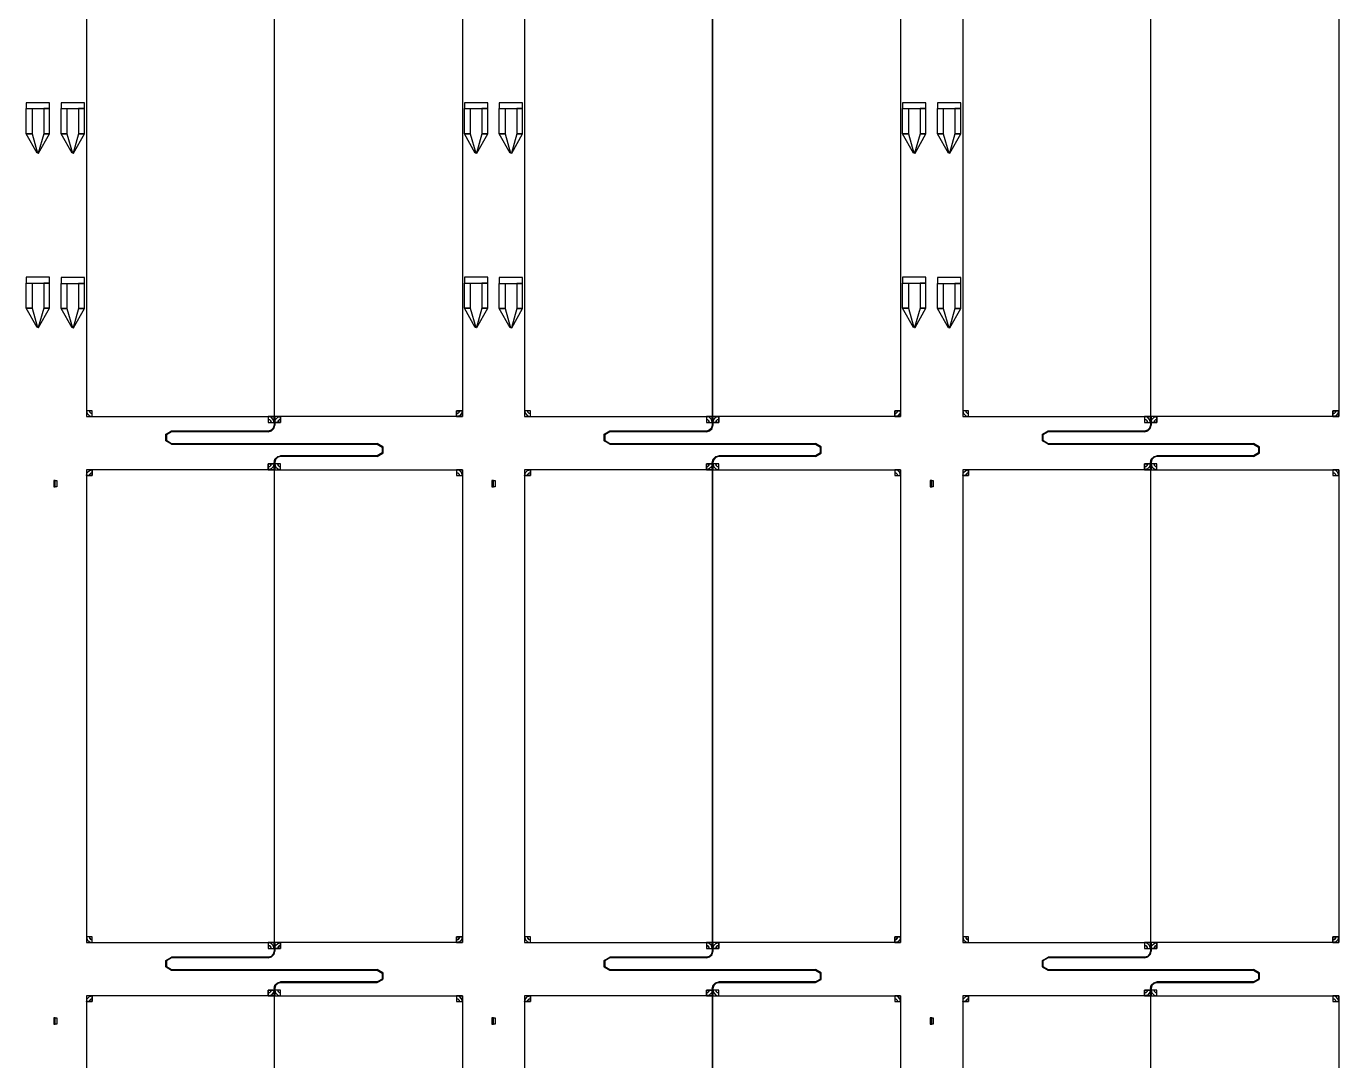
# Model space of a CAD drawing. Extents: x -50899 to 50899, y -48295 to 50898.
# Drawn here: x -25800 to -8876, y -10906 to 2437 of the extents above; entities that cross this region are included whole.
import ezdxf

# ---------------------------------------------------------------- set-up
doc = ezdxf.new("R2010")
doc.units = 0

# ---------------------------------------------------------------- blocks, each defined once
blk = doc.blocks.new('C1B')
for points in [[(5175, 25600), (5175, 25525), (5475, 25525), (5475, 25600), (5175, 25600)], [(5175, 25600), (5175, 25525), (5475, 25525), (5475, 25600), (5175, 25600)], [(5250, 25525), (5250, 25200), (5175, 25200), (5175, 25525), (5250, 25525)], [(5250, 25525), (5250, 25200), (5175, 25200), (5175, 25525), (5250, 25525)], [(5400, 25525), (5400, 25200), (5475, 25200), (5475, 25525), (5400, 25525)], [(5400, 25525), (5400, 25200), (5475, 25200), (5475, 25525), (5400, 25525)], [(5250, 25200), (5320, 24950), (5315, 24950), (5175, 25200), (5250, 25200)], [(5250, 25200), (5320, 24950), (5315, 24950), (5175, 25200), (5250, 25200)], [(5400, 25200), (5330, 24950), (5335, 24950), (5475, 25200), (5400, 25200)], [(5400, 25200), (5330, 24950), (5335, 24950), (5475, 25200), (5400, 25200)], [(5175, 23350), (5175, 23275), (5475, 23275), (5475, 23350), (5175, 23350)], [(5175, 23350), (5175, 23275), (5475, 23275), (5475, 23350), (5175, 23350)], [(5250, 23275), (5250, 22950), (5175, 22950), (5175, 23275), (5250, 23275)], [(5250, 23275), (5250, 22950), (5175, 22950), (5175, 23275), (5250, 23275)], [(5400, 23275), (5400, 22950), (5475, 22950), (5475, 23275), (5400, 23275)], [(5400, 23275), (5400, 22950), (5475, 22950), (5475, 23275), (5400, 23275)], [(5250, 22950), (5320, 22700), (5315, 22700), (5175, 22950), (5250, 22950)], [(5250, 22950), (5320, 22700), (5315, 22700), (5175, 22950), (5250, 22950)], [(5400, 22950), (5330, 22700), (5335, 22700), (5475, 22950), (5400, 22950)], [(5400, 22950), (5330, 22700), (5335, 22700), (5475, 22950), (5400, 22950)], [(5550, 20646), (5550, 20726), (5530, 20726), (5530, 20646), (5550, 20646)], [(5550, 13717), (5550, 13797), (5530, 13797), (5530, 13717), (5550, 13717)]]:
    blk.add_lwpolyline(points)
blk = doc.blocks.new('C1C')
for points in [[(2724, 21553), (2724, 27653), (301, 27653), (301, 21553), (2724, 21553)], [(2726, 21553), (2726, 27653), (5149, 27653), (5149, 21553), (2726, 21553)], [(-25, 25600), (-25, 25525), (275, 25525), (275, 25600), (-25, 25600)], [(-25, 25600), (-25, 25525), (275, 25525), (275, 25600), (-25, 25600)], [(5175, 25600), (5175, 25525), (5475, 25525), (5475, 25600), (5175, 25600)], [(5175, 25600), (5175, 25525), (5475, 25525), (5475, 25600), (5175, 25600)], [(50, 25525), (50, 25200), (-25, 25200), (-25, 25525), (50, 25525)], [(50, 25525), (50, 25200), (-25, 25200), (-25, 25525), (50, 25525)], [(200, 25525), (200, 25200), (275, 25200), (275, 25525), (200, 25525)], [(200, 25525), (200, 25200), (275, 25200), (275, 25525), (200, 25525)], [(5250, 25525), (5250, 25200), (5175, 25200), (5175, 25525), (5250, 25525)], [(5250, 25525), (5250, 25200), (5175, 25200), (5175, 25525), (5250, 25525)], [(5400, 25525), (5400, 25200), (5475, 25200), (5475, 25525), (5400, 25525)], [(5400, 25525), (5400, 25200), (5475, 25200), (5475, 25525), (5400, 25525)], [(50, 25200), (120, 24950), (115, 24950), (-25, 25200), (50, 25200)], [(50, 25200), (120, 24950), (115, 24950), (-25, 25200), (50, 25200)], [(200, 25200), (130, 24950), (135, 24950), (275, 25200), (200, 25200)], [(200, 25200), (130, 24950), (135, 24950), (275, 25200), (200, 25200)], [(5250, 25200), (5320, 24950), (5315, 24950), (5175, 25200), (5250, 25200)], [(5250, 25200), (5320, 24950), (5315, 24950), (5175, 25200), (5250, 25200)], [(5400, 25200), (5330, 24950), (5335, 24950), (5475, 25200), (5400, 25200)], [(5400, 25200), (5330, 24950), (5335, 24950), (5475, 25200), (5400, 25200)], [(-25, 23345), (-25, 23270), (275, 23270), (275, 23345), (-25, 23345)], [(-25, 23345), (-25, 23270), (275, 23270), (275, 23345), (-25, 23345)], [(50, 23270), (50, 22945), (-25, 22945), (-25, 23270), (50, 23270)], [(50, 23270), (50, 22945), (-25, 22945), (-25, 23270), (50, 23270)], [(200, 23270), (200, 22945), (275, 22945), (275, 23270), (200, 23270)], [(200, 23270), (200, 22945), (275, 22945), (275, 23270), (200, 23270)], [(5175, 23350), (5175, 23275), (5475, 23275), (5475, 23350), (5175, 23350)], [(5175, 23350), (5175, 23275), (5475, 23275), (5475, 23350), (5175, 23350)], [(5250, 23275), (5250, 22950), (5175, 22950), (5175, 23275), (5250, 23275)], [(5250, 23275), (5250, 22950), (5175, 22950), (5175, 23275), (5250, 23275)], [(5400, 23275), (5400, 22950), (5475, 22950), (5475, 23275), (5400, 23275)], [(5400, 23275), (5400, 22950), (5475, 22950), (5475, 23275), (5400, 23275)], [(50, 22945), (120, 22695), (115, 22695), (-25, 22945), (50, 22945)], [(50, 22945), (120, 22695), (115, 22695), (-25, 22945), (50, 22945)], [(200, 22945), (130, 22695), (135, 22695), (275, 22945), (200, 22945)], [(200, 22945), (130, 22695), (135, 22695), (275, 22945), (200, 22945)], [(5250, 22950), (5320, 22700), (5315, 22700), (5175, 22950), (5250, 22950)], [(5250, 22950), (5320, 22700), (5315, 22700), (5175, 22950), (5250, 22950)], [(5400, 22950), (5330, 22700), (5335, 22700), (5475, 22950), (5400, 22950)], [(5400, 22950), (5330, 22700), (5335, 22700), (5475, 22950), (5400, 22950)], [(376, 21553), (376, 21628), (301, 21628), (301, 21553), (376, 21553)], [(301, 21628), (311, 21590), (339, 21563), (376, 21553), (376, 21590), (357, 21595), (344, 21609), (339, 21628), (301, 21628)], [(339, 21628), (344, 21609), (357, 21595), (376, 21590), (376, 21628), (376, 21628), (376, 21628), (376, 21628), (339, 21628)], [(2646, 21553), (2646, 21478), (2721, 21478), (2721, 21553), (2646, 21553)], [(2721, 21478), (2710, 21515), (2683, 21543), (2646, 21553), (2646, 21515), (2664, 21510), (2678, 21496), (2683, 21478), (2721, 21478)], [(2683, 21478), (2678, 21496), (2664, 21510), (2646, 21515), (2646, 21478), (2646, 21478), (2646, 21478), (2646, 21478), (2683, 21478)], [(2724, 21442), (2724, 21553), (2721, 21553), (2721, 21442), (2724, 21442)], [(2726, 21442), (2726, 21553), (2730, 21553), (2730, 21442), (2726, 21442)], [(2730, 21553), (2730, 21478), (2805, 21478), (2805, 21553), (2730, 21553)], [(2730, 21478), (2740, 21515), (2767, 21543), (2805, 21553), (2805, 21515), (2786, 21510), (2772, 21496), (2767, 21478), (2730, 21478)], [(2767, 21478), (2772, 21496), (2786, 21510), (2805, 21515), (2805, 21478), (2805, 21478), (2805, 21478), (2805, 21478), (2767, 21478)], [(5149, 21553), (5149, 21628), (5074, 21628), (5074, 21553), (5149, 21553)], [(5149, 21628), (5139, 21590), (5112, 21563), (5074, 21553), (5074, 21590), (5093, 21595), (5106, 21609), (5112, 21628), (5149, 21628)], [(5112, 21628), (5106, 21609), (5093, 21595), (5074, 21590), (5074, 21628), (5074, 21628), (5074, 21628), (5074, 21628), (5112, 21628)], [(1400, 21197), (1327, 21239), (1327, 21324), (1400, 21366), (1400, 21363), (1329, 21322), (1329, 21241), (1400, 21200), (1400, 21197)], [(1400, 21203), (1332, 21242), (1332, 21321), (1400, 21360), (1400, 21357), (1335, 21319), (1335, 21244), (1400, 21206), (1400, 21203)], [(1400, 21363), (2645, 21363), (2645, 21366), (1400, 21366), (1400, 21363)], [(1400, 21360), (2645, 21360), (2645, 21357), (1400, 21357), (1400, 21360)], [(2645, 21357), (2687, 21368), (2718, 21399), (2730, 21442), (2726, 21442), (2716, 21401), (2686, 21371), (2645, 21360), (2645, 21357)], [(2645, 21363), (2684, 21374), (2713, 21402), (2724, 21442), (2721, 21442), (2710, 21404), (2683, 21376), (2645, 21366), (2645, 21363)], [(4050, 21203), (1400, 21203), (1400, 21206), (4050, 21206), (4050, 21203)], [(4050, 21200), (1400, 21200), (1400, 21197), (4050, 21197), (4050, 21200)], [(4050, 21037), (4123, 21079), (4123, 21164), (4050, 21206), (4050, 21203), (4121, 21162), (4121, 21081), (4050, 21040), (4050, 21037)], [(4050, 21043), (4118, 21082), (4118, 21161), (4050, 21200), (4050, 21197), (4115, 21159), (4115, 21084), (4050, 21046), (4050, 21043)], [(2721, 20962), (2732, 21004), (2763, 21035), (2805, 21046), (2805, 21043), (2764, 21032), (2734, 21002), (2724, 20962), (2721, 20962)], [(2726, 20962), (2737, 21001), (2766, 21030), (2805, 21040), (2805, 21037), (2767, 21027), (2740, 20999), (2730, 20962), (2726, 20962)], [(2805, 21043), (4050, 21043), (4050, 21046), (2805, 21046), (2805, 21043)], [(2805, 21040), (4050, 21040), (4050, 21037), (2805, 21037), (2805, 21040)], [(2724, 14767), (2724, 20867), (301, 20867), (301, 14767), (2724, 14767)], [(301, 20867), (301, 20792), (376, 20792), (376, 20867), (301, 20867)], [(301, 20792), (311, 20829), (339, 20857), (376, 20867), (376, 20829), (357, 20824), (344, 20810), (339, 20792), (301, 20792)], [(339, 20792), (344, 20810), (357, 20824), (376, 20829), (376, 20792), (376, 20792), (376, 20792), (376, 20792), (339, 20792)], [(2721, 20867), (2721, 20942), (2646, 20942), (2646, 20867), (2721, 20867)], [(2721, 20942), (2710, 20904), (2683, 20877), (2646, 20867), (2646, 20904), (2664, 20909), (2678, 20923), (2683, 20942), (2721, 20942)], [(2683, 20942), (2678, 20923), (2664, 20909), (2646, 20904), (2646, 20942), (2646, 20942), (2646, 20942), (2646, 20942), (2683, 20942)], [(2724, 20867), (2724, 20962), (2721, 20962), (2721, 20867), (2724, 20867)], [(2726, 20867), (2726, 20962), (2730, 20962), (2730, 20867), (2726, 20867)], [(2726, 14767), (2726, 20867), (5149, 20867), (5149, 14767), (2726, 14767)], [(2805, 20867), (2805, 20942), (2730, 20942), (2730, 20867), (2805, 20867)], [(2730, 20942), (2740, 20904), (2767, 20877), (2805, 20867), (2805, 20904), (2786, 20909), (2772, 20923), (2767, 20942), (2730, 20942)], [(2767, 20942), (2772, 20923), (2786, 20909), (2805, 20904), (2805, 20942), (2805, 20942), (2805, 20942), (2805, 20942), (2767, 20942)], [(5074, 20867), (5074, 20792), (5149, 20792), (5149, 20867), (5074, 20867)], [(5149, 20792), (5139, 20829), (5112, 20857), (5074, 20867), (5074, 20829), (5093, 20824), (5106, 20810), (5112, 20792), (5149, 20792)], [(5112, 20792), (5106, 20810), (5093, 20824), (5074, 20829), (5074, 20792), (5074, 20792), (5074, 20792), (5074, 20792), (5112, 20792)], [(-100, 20646), (-100, 20726), (-80, 20726), (-80, 20646), (-100, 20646)], [(5550, 20646), (5550, 20726), (5530, 20726), (5530, 20646), (5550, 20646)], [(376, 14767), (376, 14842), (301, 14842), (301, 14767), (376, 14767)], [(301, 14842), (311, 14804), (339, 14777), (376, 14767), (376, 14804), (357, 14809), (344, 14823), (339, 14842), (301, 14842)], [(339, 14842), (344, 14823), (357, 14809), (376, 14804), (376, 14842), (376, 14842), (376, 14842), (376, 14842), (339, 14842)], [(2646, 14767), (2646, 14692), (2721, 14692), (2721, 14767), (2646, 14767)], [(2721, 14692), (2710, 14729), (2683, 14757), (2646, 14767), (2646, 14729), (2664, 14724), (2678, 14710), (2683, 14692), (2721, 14692)], [(2683, 14692), (2678, 14710), (2664, 14724), (2646, 14729), (2646, 14692), (2646, 14692), (2646, 14692), (2646, 14692), (2683, 14692)], [(2724, 14656), (2724, 14767), (2721, 14767), (2721, 14656), (2724, 14656)], [(2726, 14656), (2726, 14767), (2730, 14767), (2730, 14656), (2726, 14656)], [(2730, 14767), (2730, 14692), (2805, 14692), (2805, 14767), (2730, 14767)], [(2730, 14692), (2740, 14729), (2767, 14757), (2805, 14767), (2805, 14729), (2786, 14724), (2772, 14710), (2767, 14692), (2730, 14692)], [(2767, 14692), (2772, 14710), (2786, 14724), (2805, 14729), (2805, 14692), (2805, 14692), (2805, 14692), (2805, 14692), (2767, 14692)], [(5149, 14767), (5149, 14842), (5074, 14842), (5074, 14767), (5149, 14767)], [(5149, 14842), (5139, 14804), (5112, 14777), (5074, 14767), (5074, 14804), (5093, 14809), (5106, 14823), (5112, 14842), (5149, 14842)], [(5112, 14842), (5106, 14823), (5093, 14809), (5074, 14804), (5074, 14842), (5074, 14842), (5074, 14842), (5074, 14842), (5112, 14842)], [(1400, 14411), (1327, 14453), (1327, 14538), (1400, 14580), (1400, 14577), (1329, 14536), (1329, 14455), (1400, 14414), (1400, 14411)], [(1400, 14417), (1332, 14456), (1332, 14535), (1400, 14574), (1400, 14571), (1335, 14533), (1335, 14458), (1400, 14420), (1400, 14417)], [(1400, 14577), (2645, 14577), (2645, 14580), (1400, 14580), (1400, 14577)], [(1400, 14574), (2645, 14574), (2645, 14571), (1400, 14571), (1400, 14574)], [(2645, 14571), (2687, 14582), (2718, 14613), (2730, 14656), (2726, 14656), (2716, 14615), (2686, 14585), (2645, 14574), (2645, 14571)], [(2645, 14577), (2684, 14588), (2713, 14616), (2724, 14656), (2721, 14656), (2710, 14618), (2683, 14590), (2645, 14580), (2645, 14577)], [(4050, 14417), (1400, 14417), (1400, 14420), (4050, 14420), (4050, 14417)], [(4050, 14414), (1400, 14414), (1400, 14411), (4050, 14411), (4050, 14414)], [(4050, 14251), (4123, 14293), (4123, 14378), (4050, 14420), (4050, 14417), (4121, 14376), (4121, 14295), (4050, 14254), (4050, 14251)], [(4050, 14257), (4118, 14296), (4118, 14375), (4050, 14414), (4050, 14411), (4115, 14373), (4115, 14298), (4050, 14260), (4050, 14257)], [(2721, 14176), (2732, 14218), (2763, 14249), (2805, 14260), (2805, 14257), (2764, 14246), (2734, 14216), (2724, 14176), (2721, 14176)], [(2726, 14176), (2737, 14215), (2766, 14244), (2805, 14254), (2805, 14251), (2767, 14241), (2740, 14213), (2730, 14176), (2726, 14176)], [(2805, 14257), (4050, 14257), (4050, 14260), (2805, 14260), (2805, 14257)], [(2805, 14254), (4050, 14254), (4050, 14251), (2805, 14251), (2805, 14254)], [(2724, 7981), (2724, 14081), (301, 14081), (301, 7981), (2724, 7981)], [(301, 14081), (301, 14006), (376, 14006), (376, 14081), (301, 14081)], [(301, 14006), (311, 14043), (339, 14071), (376, 14081), (376, 14043), (357, 14038), (344, 14024), (339, 14006), (301, 14006)], [(2721, 14081), (2721, 14156), (2646, 14156), (2646, 14081), (2721, 14081)], [(2721, 14156), (2710, 14118), (2683, 14091), (2646, 14081), (2646, 14118), (2664, 14123), (2678, 14137), (2683, 14156), (2721, 14156)], [(2683, 14156), (2678, 14137), (2664, 14123), (2646, 14118), (2646, 14156), (2646, 14156), (2646, 14156), (2646, 14156), (2683, 14156)], [(2724, 14081), (2724, 14176), (2721, 14176), (2721, 14081), (2724, 14081)], [(2726, 7981), (2726, 14081), (5149, 14081), (5149, 7981), (2726, 7981)], [(2726, 14081), (2726, 14176), (2730, 14176), (2730, 14081), (2726, 14081)], [(2805, 14081), (2805, 14156), (2730, 14156), (2730, 14081), (2805, 14081)], [(2730, 14156), (2740, 14118), (2767, 14091), (2805, 14081), (2805, 14118), (2786, 14123), (2772, 14137), (2767, 14156), (2730, 14156)], [(2767, 14156), (2772, 14137), (2786, 14123), (2805, 14118), (2805, 14156), (2805, 14156), (2805, 14156), (2805, 14156), (2767, 14156)], [(5074, 14081), (5074, 14006), (5149, 14006), (5149, 14081), (5074, 14081)], [(5149, 14006), (5139, 14043), (5112, 14071), (5074, 14081), (5074, 14043), (5093, 14038), (5106, 14024), (5112, 14006), (5149, 14006)], [(339, 14006), (344, 14024), (357, 14038), (376, 14043), (376, 14006), (376, 14006), (376, 14006), (376, 14006), (339, 14006)], [(5112, 14006), (5106, 14024), (5093, 14038), (5074, 14043), (5074, 14006), (5074, 14006), (5074, 14006), (5074, 14006), (5112, 14006)], [(-100, 13717), (-100, 13797), (-80, 13797), (-80, 13717), (-100, 13717)], [(5550, 13717), (5550, 13797), (5530, 13797), (5530, 13717), (5550, 13717)]]:
    blk.add_lwpolyline(points)
blk = doc.blocks.new('C1D')
for points in [[(2724, 21553), (2724, 27653), (301, 27653), (301, 21553), (2724, 21553)], [(2726, 21553), (2726, 27653), (5149, 27653), (5149, 21553), (2726, 21553)], [(-25, 25600), (-25, 25525), (275, 25525), (275, 25600), (-25, 25600)], [(-25, 25600), (-25, 25525), (275, 25525), (275, 25600), (-25, 25600)], [(5175, 25600), (5175, 25525), (5475, 25525), (5475, 25600), (5175, 25600)], [(5175, 25600), (5175, 25525), (5475, 25525), (5475, 25600), (5175, 25600)], [(50, 25525), (50, 25200), (-25, 25200), (-25, 25525), (50, 25525)], [(50, 25525), (50, 25200), (-25, 25200), (-25, 25525), (50, 25525)], [(200, 25525), (200, 25200), (275, 25200), (275, 25525), (200, 25525)], [(200, 25525), (200, 25200), (275, 25200), (275, 25525), (200, 25525)], [(5250, 25525), (5250, 25200), (5175, 25200), (5175, 25525), (5250, 25525)], [(5250, 25525), (5250, 25200), (5175, 25200), (5175, 25525), (5250, 25525)], [(5400, 25525), (5400, 25200), (5475, 25200), (5475, 25525), (5400, 25525)], [(5400, 25525), (5400, 25200), (5475, 25200), (5475, 25525), (5400, 25525)], [(50, 25200), (120, 24950), (115, 24950), (-25, 25200), (50, 25200)], [(50, 25200), (120, 24950), (115, 24950), (-25, 25200), (50, 25200)], [(200, 25200), (130, 24950), (135, 24950), (275, 25200), (200, 25200)], [(200, 25200), (130, 24950), (135, 24950), (275, 25200), (200, 25200)], [(5250, 25200), (5320, 24950), (5315, 24950), (5175, 25200), (5250, 25200)], [(5250, 25200), (5320, 24950), (5315, 24950), (5175, 25200), (5250, 25200)], [(5400, 25200), (5330, 24950), (5335, 24950), (5475, 25200), (5400, 25200)], [(5400, 25200), (5330, 24950), (5335, 24950), (5475, 25200), (5400, 25200)], [(-25, 23345), (-25, 23270), (275, 23270), (275, 23345), (-25, 23345)], [(-25, 23345), (-25, 23270), (275, 23270), (275, 23345), (-25, 23345)], [(50, 23270), (50, 22945), (-25, 22945), (-25, 23270), (50, 23270)], [(50, 23270), (50, 22945), (-25, 22945), (-25, 23270), (50, 23270)], [(200, 23270), (200, 22945), (275, 22945), (275, 23270), (200, 23270)], [(200, 23270), (200, 22945), (275, 22945), (275, 23270), (200, 23270)], [(5175, 23350), (5175, 23275), (5475, 23275), (5475, 23350), (5175, 23350)], [(5175, 23350), (5175, 23275), (5475, 23275), (5475, 23350), (5175, 23350)], [(5250, 23275), (5250, 22950), (5175, 22950), (5175, 23275), (5250, 23275)], [(5250, 23275), (5250, 22950), (5175, 22950), (5175, 23275), (5250, 23275)], [(5400, 23275), (5400, 22950), (5475, 22950), (5475, 23275), (5400, 23275)], [(5400, 23275), (5400, 22950), (5475, 22950), (5475, 23275), (5400, 23275)], [(50, 22945), (120, 22695), (115, 22695), (-25, 22945), (50, 22945)], [(50, 22945), (120, 22695), (115, 22695), (-25, 22945), (50, 22945)], [(200, 22945), (130, 22695), (135, 22695), (275, 22945), (200, 22945)], [(200, 22945), (130, 22695), (135, 22695), (275, 22945), (200, 22945)], [(5250, 22950), (5320, 22700), (5315, 22700), (5175, 22950), (5250, 22950)], [(5250, 22950), (5320, 22700), (5315, 22700), (5175, 22950), (5250, 22950)], [(5400, 22950), (5330, 22700), (5335, 22700), (5475, 22950), (5400, 22950)], [(5400, 22950), (5330, 22700), (5335, 22700), (5475, 22950), (5400, 22950)], [(376, 21553), (376, 21628), (301, 21628), (301, 21553), (376, 21553)], [(301, 21628), (311, 21590), (339, 21563), (376, 21553), (376, 21590), (357, 21595), (344, 21609), (339, 21628), (301, 21628)], [(339, 21628), (344, 21609), (357, 21595), (376, 21590), (376, 21628), (376, 21628), (376, 21628), (376, 21628), (339, 21628)], [(2646, 21553), (2646, 21478), (2721, 21478), (2721, 21553), (2646, 21553)], [(2721, 21478), (2710, 21515), (2683, 21543), (2646, 21553), (2646, 21515), (2664, 21510), (2678, 21496), (2683, 21478), (2721, 21478)], [(2683, 21478), (2678, 21496), (2664, 21510), (2646, 21515), (2646, 21478), (2646, 21478), (2646, 21478), (2646, 21478), (2683, 21478)], [(2724, 21442), (2724, 21553), (2721, 21553), (2721, 21442), (2724, 21442)], [(2726, 21442), (2726, 21553), (2730, 21553), (2730, 21442), (2726, 21442)], [(2730, 21553), (2730, 21478), (2805, 21478), (2805, 21553), (2730, 21553)], [(2730, 21478), (2740, 21515), (2767, 21543), (2805, 21553), (2805, 21515), (2786, 21510), (2772, 21496), (2767, 21478), (2730, 21478)], [(2767, 21478), (2772, 21496), (2786, 21510), (2805, 21515), (2805, 21478), (2805, 21478), (2805, 21478), (2805, 21478), (2767, 21478)], [(5149, 21553), (5149, 21628), (5074, 21628), (5074, 21553), (5149, 21553)], [(5149, 21628), (5139, 21590), (5112, 21563), (5074, 21553), (5074, 21590), (5093, 21595), (5106, 21609), (5112, 21628), (5149, 21628)], [(5112, 21628), (5106, 21609), (5093, 21595), (5074, 21590), (5074, 21628), (5074, 21628), (5074, 21628), (5074, 21628), (5112, 21628)], [(1400, 21197), (1327, 21239), (1327, 21324), (1400, 21366), (1400, 21363), (1329, 21322), (1329, 21241), (1400, 21200), (1400, 21197)], [(1400, 21203), (1332, 21242), (1332, 21321), (1400, 21360), (1400, 21357), (1335, 21319), (1335, 21244), (1400, 21206), (1400, 21203)], [(1400, 21363), (2645, 21363), (2645, 21366), (1400, 21366), (1400, 21363)], [(1400, 21360), (2645, 21360), (2645, 21357), (1400, 21357), (1400, 21360)], [(2645, 21357), (2687, 21368), (2718, 21399), (2730, 21442), (2726, 21442), (2716, 21401), (2686, 21371), (2645, 21360), (2645, 21357)], [(2645, 21363), (2684, 21374), (2713, 21402), (2724, 21442), (2721, 21442), (2710, 21404), (2683, 21376), (2645, 21366), (2645, 21363)], [(4050, 21203), (1400, 21203), (1400, 21206), (4050, 21206), (4050, 21203)], [(4050, 21200), (1400, 21200), (1400, 21197), (4050, 21197), (4050, 21200)], [(4050, 21037), (4123, 21079), (4123, 21164), (4050, 21206), (4050, 21203), (4121, 21162), (4121, 21081), (4050, 21040), (4050, 21037)], [(4050, 21043), (4118, 21082), (4118, 21161), (4050, 21200), (4050, 21197), (4115, 21159), (4115, 21084), (4050, 21046), (4050, 21043)], [(2721, 20962), (2732, 21004), (2763, 21035), (2805, 21046), (2805, 21043), (2764, 21032), (2734, 21002), (2724, 20962), (2721, 20962)], [(2726, 20962), (2737, 21001), (2766, 21030), (2805, 21040), (2805, 21037), (2767, 21027), (2740, 20999), (2730, 20962), (2726, 20962)], [(2805, 21043), (4050, 21043), (4050, 21046), (2805, 21046), (2805, 21043)], [(2805, 21040), (4050, 21040), (4050, 21037), (2805, 21037), (2805, 21040)], [(2724, 14767), (2724, 20867), (301, 20867), (301, 14767), (2724, 14767)], [(301, 20867), (301, 20792), (376, 20792), (376, 20867), (301, 20867)], [(301, 20792), (311, 20829), (339, 20857), (376, 20867), (376, 20829), (357, 20824), (344, 20810), (339, 20792), (301, 20792)], [(339, 20792), (344, 20810), (357, 20824), (376, 20829), (376, 20792), (376, 20792), (376, 20792), (376, 20792), (339, 20792)], [(2721, 20867), (2721, 20942), (2646, 20942), (2646, 20867), (2721, 20867)], [(2721, 20942), (2710, 20904), (2683, 20877), (2646, 20867), (2646, 20904), (2664, 20909), (2678, 20923), (2683, 20942), (2721, 20942)], [(2683, 20942), (2678, 20923), (2664, 20909), (2646, 20904), (2646, 20942), (2646, 20942), (2646, 20942), (2646, 20942), (2683, 20942)], [(2724, 20867), (2724, 20962), (2721, 20962), (2721, 20867), (2724, 20867)], [(2726, 20867), (2726, 20962), (2730, 20962), (2730, 20867), (2726, 20867)], [(2726, 14767), (2726, 20867), (5149, 20867), (5149, 14767), (2726, 14767)], [(2805, 20867), (2805, 20942), (2730, 20942), (2730, 20867), (2805, 20867)], [(2730, 20942), (2740, 20904), (2767, 20877), (2805, 20867), (2805, 20904), (2786, 20909), (2772, 20923), (2767, 20942), (2730, 20942)], [(2767, 20942), (2772, 20923), (2786, 20909), (2805, 20904), (2805, 20942), (2805, 20942), (2805, 20942), (2805, 20942), (2767, 20942)], [(5074, 20867), (5074, 20792), (5149, 20792), (5149, 20867), (5074, 20867)], [(5149, 20792), (5139, 20829), (5112, 20857), (5074, 20867), (5074, 20829), (5093, 20824), (5106, 20810), (5112, 20792), (5149, 20792)], [(5112, 20792), (5106, 20810), (5093, 20824), (5074, 20829), (5074, 20792), (5074, 20792), (5074, 20792), (5074, 20792), (5112, 20792)], [(-100, 20646), (-100, 20726), (-80, 20726), (-80, 20646), (-100, 20646)], [(5550, 20646), (5550, 20726), (5530, 20726), (5530, 20646), (5550, 20646)], [(376, 14767), (376, 14842), (301, 14842), (301, 14767), (376, 14767)], [(301, 14842), (311, 14804), (339, 14777), (376, 14767), (376, 14804), (357, 14809), (344, 14823), (339, 14842), (301, 14842)], [(339, 14842), (344, 14823), (357, 14809), (376, 14804), (376, 14842), (376, 14842), (376, 14842), (376, 14842), (339, 14842)], [(2646, 14767), (2646, 14692), (2721, 14692), (2721, 14767), (2646, 14767)], [(2721, 14692), (2710, 14729), (2683, 14757), (2646, 14767), (2646, 14729), (2664, 14724), (2678, 14710), (2683, 14692), (2721, 14692)], [(2683, 14692), (2678, 14710), (2664, 14724), (2646, 14729), (2646, 14692), (2646, 14692), (2646, 14692), (2646, 14692), (2683, 14692)], [(2724, 14656), (2724, 14767), (2721, 14767), (2721, 14656), (2724, 14656)], [(2726, 14656), (2726, 14767), (2730, 14767), (2730, 14656), (2726, 14656)], [(2730, 14767), (2730, 14692), (2805, 14692), (2805, 14767), (2730, 14767)], [(2730, 14692), (2740, 14729), (2767, 14757), (2805, 14767), (2805, 14729), (2786, 14724), (2772, 14710), (2767, 14692), (2730, 14692)], [(2767, 14692), (2772, 14710), (2786, 14724), (2805, 14729), (2805, 14692), (2805, 14692), (2805, 14692), (2805, 14692), (2767, 14692)], [(5149, 14767), (5149, 14842), (5074, 14842), (5074, 14767), (5149, 14767)], [(5149, 14842), (5139, 14804), (5112, 14777), (5074, 14767), (5074, 14804), (5093, 14809), (5106, 14823), (5112, 14842), (5149, 14842)], [(5112, 14842), (5106, 14823), (5093, 14809), (5074, 14804), (5074, 14842), (5074, 14842), (5074, 14842), (5074, 14842), (5112, 14842)], [(1400, 14411), (1327, 14453), (1327, 14538), (1400, 14580), (1400, 14577), (1329, 14536), (1329, 14455), (1400, 14414), (1400, 14411)], [(1400, 14417), (1332, 14456), (1332, 14535), (1400, 14574), (1400, 14571), (1335, 14533), (1335, 14458), (1400, 14420), (1400, 14417)], [(1400, 14577), (2645, 14577), (2645, 14580), (1400, 14580), (1400, 14577)], [(1400, 14574), (2645, 14574), (2645, 14571), (1400, 14571), (1400, 14574)], [(2645, 14571), (2687, 14582), (2718, 14613), (2730, 14656), (2726, 14656), (2716, 14615), (2686, 14585), (2645, 14574), (2645, 14571)], [(2645, 14577), (2684, 14588), (2713, 14616), (2724, 14656), (2721, 14656), (2710, 14618), (2683, 14590), (2645, 14580), (2645, 14577)], [(4050, 14417), (1400, 14417), (1400, 14420), (4050, 14420), (4050, 14417)], [(4050, 14414), (1400, 14414), (1400, 14411), (4050, 14411), (4050, 14414)], [(4050, 14251), (4123, 14293), (4123, 14378), (4050, 14420), (4050, 14417), (4121, 14376), (4121, 14295), (4050, 14254), (4050, 14251)], [(4050, 14257), (4118, 14296), (4118, 14375), (4050, 14414), (4050, 14411), (4115, 14373), (4115, 14298), (4050, 14260), (4050, 14257)], [(2721, 14176), (2732, 14218), (2763, 14249), (2805, 14260), (2805, 14257), (2764, 14246), (2734, 14216), (2724, 14176), (2721, 14176)], [(2726, 14176), (2737, 14215), (2766, 14244), (2805, 14254), (2805, 14251), (2767, 14241), (2740, 14213), (2730, 14176), (2726, 14176)], [(2805, 14257), (4050, 14257), (4050, 14260), (2805, 14260), (2805, 14257)], [(2805, 14254), (4050, 14254), (4050, 14251), (2805, 14251), (2805, 14254)], [(2724, 7981), (2724, 14081), (301, 14081), (301, 7981), (2724, 7981)], [(301, 14081), (301, 14006), (376, 14006), (376, 14081), (301, 14081)], [(301, 14006), (311, 14043), (339, 14071), (376, 14081), (376, 14043), (357, 14038), (344, 14024), (339, 14006), (301, 14006)], [(2721, 14081), (2721, 14156), (2646, 14156), (2646, 14081), (2721, 14081)], [(2721, 14156), (2710, 14118), (2683, 14091), (2646, 14081), (2646, 14118), (2664, 14123), (2678, 14137), (2683, 14156), (2721, 14156)], [(2683, 14156), (2678, 14137), (2664, 14123), (2646, 14118), (2646, 14156), (2646, 14156), (2646, 14156), (2646, 14156), (2683, 14156)], [(2724, 14081), (2724, 14176), (2721, 14176), (2721, 14081), (2724, 14081)], [(2726, 7981), (2726, 14081), (5149, 14081), (5149, 7981), (2726, 7981)], [(2726, 14081), (2726, 14176), (2730, 14176), (2730, 14081), (2726, 14081)], [(2805, 14081), (2805, 14156), (2730, 14156), (2730, 14081), (2805, 14081)], [(2730, 14156), (2740, 14118), (2767, 14091), (2805, 14081), (2805, 14118), (2786, 14123), (2772, 14137), (2767, 14156), (2730, 14156)], [(2767, 14156), (2772, 14137), (2786, 14123), (2805, 14118), (2805, 14156), (2805, 14156), (2805, 14156), (2805, 14156), (2767, 14156)], [(5074, 14081), (5074, 14006), (5149, 14006), (5149, 14081), (5074, 14081)], [(5149, 14006), (5139, 14043), (5112, 14071), (5074, 14081), (5074, 14043), (5093, 14038), (5106, 14024), (5112, 14006), (5149, 14006)], [(339, 14006), (344, 14024), (357, 14038), (376, 14043), (376, 14006), (376, 14006), (376, 14006), (376, 14006), (339, 14006)], [(5112, 14006), (5106, 14024), (5093, 14038), (5074, 14043), (5074, 14006), (5074, 14006), (5074, 14006), (5074, 14006), (5112, 14006)], [(-100, 13717), (-100, 13797), (-80, 13797), (-80, 13717), (-100, 13717)], [(5550, 13717), (5550, 13797), (5530, 13797), (5530, 13717), (5550, 13717)]]:
    blk.add_lwpolyline(points)
blk = doc.blocks.new('C1E')
for points in [[(2724, 21553), (2724, 27653), (301, 27653), (301, 21553), (2724, 21553)], [(2726, 21553), (2726, 27653), (5149, 27653), (5149, 21553), (2726, 21553)], [(-25, 25600), (-25, 25525), (275, 25525), (275, 25600), (-25, 25600)], [(-25, 25600), (-25, 25525), (275, 25525), (275, 25600), (-25, 25600)], [(50, 25525), (50, 25200), (-25, 25200), (-25, 25525), (50, 25525)], [(50, 25525), (50, 25200), (-25, 25200), (-25, 25525), (50, 25525)], [(200, 25525), (200, 25200), (275, 25200), (275, 25525), (200, 25525)], [(200, 25525), (200, 25200), (275, 25200), (275, 25525), (200, 25525)], [(50, 25200), (120, 24950), (115, 24950), (-25, 25200), (50, 25200)], [(50, 25200), (120, 24950), (115, 24950), (-25, 25200), (50, 25200)], [(200, 25200), (130, 24950), (135, 24950), (275, 25200), (200, 25200)], [(200, 25200), (130, 24950), (135, 24950), (275, 25200), (200, 25200)], [(-25, 23345), (-25, 23270), (275, 23270), (275, 23345), (-25, 23345)], [(-25, 23345), (-25, 23270), (275, 23270), (275, 23345), (-25, 23345)], [(50, 23270), (50, 22945), (-25, 22945), (-25, 23270), (50, 23270)], [(50, 23270), (50, 22945), (-25, 22945), (-25, 23270), (50, 23270)], [(200, 23270), (200, 22945), (275, 22945), (275, 23270), (200, 23270)], [(200, 23270), (200, 22945), (275, 22945), (275, 23270), (200, 23270)], [(50, 22945), (120, 22695), (115, 22695), (-25, 22945), (50, 22945)], [(50, 22945), (120, 22695), (115, 22695), (-25, 22945), (50, 22945)], [(200, 22945), (130, 22695), (135, 22695), (275, 22945), (200, 22945)], [(200, 22945), (130, 22695), (135, 22695), (275, 22945), (200, 22945)], [(376, 21553), (376, 21628), (301, 21628), (301, 21553), (376, 21553)], [(301, 21628), (311, 21590), (339, 21563), (376, 21553), (376, 21590), (357, 21595), (344, 21609), (339, 21628), (301, 21628)], [(339, 21628), (344, 21609), (357, 21595), (376, 21590), (376, 21628), (376, 21628), (376, 21628), (376, 21628), (339, 21628)], [(2646, 21553), (2646, 21478), (2721, 21478), (2721, 21553), (2646, 21553)], [(2721, 21478), (2710, 21515), (2683, 21543), (2646, 21553), (2646, 21515), (2664, 21510), (2678, 21496), (2683, 21478), (2721, 21478)], [(2683, 21478), (2678, 21496), (2664, 21510), (2646, 21515), (2646, 21478), (2646, 21478), (2646, 21478), (2646, 21478), (2683, 21478)], [(2724, 21442), (2724, 21553), (2721, 21553), (2721, 21442), (2724, 21442)], [(2726, 21442), (2726, 21553), (2730, 21553), (2730, 21442), (2726, 21442)], [(2730, 21553), (2730, 21478), (2805, 21478), (2805, 21553), (2730, 21553)], [(2730, 21478), (2740, 21515), (2767, 21543), (2805, 21553), (2805, 21515), (2786, 21510), (2772, 21496), (2767, 21478), (2730, 21478)], [(2767, 21478), (2772, 21496), (2786, 21510), (2805, 21515), (2805, 21478), (2805, 21478), (2805, 21478), (2805, 21478), (2767, 21478)], [(5149, 21553), (5149, 21628), (5074, 21628), (5074, 21553), (5149, 21553)], [(5149, 21628), (5139, 21590), (5112, 21563), (5074, 21553), (5074, 21590), (5093, 21595), (5106, 21609), (5112, 21628), (5149, 21628)], [(5112, 21628), (5106, 21609), (5093, 21595), (5074, 21590), (5074, 21628), (5074, 21628), (5074, 21628), (5074, 21628), (5112, 21628)], [(1400, 21197), (1327, 21239), (1327, 21324), (1400, 21366), (1400, 21363), (1329, 21322), (1329, 21241), (1400, 21200), (1400, 21197)], [(1400, 21203), (1332, 21242), (1332, 21321), (1400, 21360), (1400, 21357), (1335, 21319), (1335, 21244), (1400, 21206), (1400, 21203)], [(1400, 21363), (2645, 21363), (2645, 21366), (1400, 21366), (1400, 21363)], [(1400, 21360), (2645, 21360), (2645, 21357), (1400, 21357), (1400, 21360)], [(2645, 21357), (2687, 21368), (2718, 21399), (2730, 21442), (2726, 21442), (2716, 21401), (2686, 21371), (2645, 21360), (2645, 21357)], [(2645, 21363), (2684, 21374), (2713, 21402), (2724, 21442), (2721, 21442), (2710, 21404), (2683, 21376), (2645, 21366), (2645, 21363)], [(4050, 21203), (1400, 21203), (1400, 21206), (4050, 21206), (4050, 21203)], [(4050, 21200), (1400, 21200), (1400, 21197), (4050, 21197), (4050, 21200)], [(4050, 21037), (4123, 21079), (4123, 21164), (4050, 21206), (4050, 21203), (4121, 21162), (4121, 21081), (4050, 21040), (4050, 21037)], [(4050, 21043), (4118, 21082), (4118, 21161), (4050, 21200), (4050, 21197), (4115, 21159), (4115, 21084), (4050, 21046), (4050, 21043)], [(2721, 20962), (2732, 21004), (2763, 21035), (2805, 21046), (2805, 21043), (2764, 21032), (2734, 21002), (2724, 20962), (2721, 20962)], [(2726, 20962), (2737, 21001), (2766, 21030), (2805, 21040), (2805, 21037), (2767, 21027), (2740, 20999), (2730, 20962), (2726, 20962)], [(2805, 21043), (4050, 21043), (4050, 21046), (2805, 21046), (2805, 21043)], [(2805, 21040), (4050, 21040), (4050, 21037), (2805, 21037), (2805, 21040)], [(2724, 14767), (2724, 20867), (301, 20867), (301, 14767), (2724, 14767)], [(301, 20867), (301, 20792), (376, 20792), (376, 20867), (301, 20867)], [(301, 20792), (311, 20829), (339, 20857), (376, 20867), (376, 20829), (357, 20824), (344, 20810), (339, 20792), (301, 20792)], [(339, 20792), (344, 20810), (357, 20824), (376, 20829), (376, 20792), (376, 20792), (376, 20792), (376, 20792), (339, 20792)], [(2721, 20867), (2721, 20942), (2646, 20942), (2646, 20867), (2721, 20867)], [(2721, 20942), (2710, 20904), (2683, 20877), (2646, 20867), (2646, 20904), (2664, 20909), (2678, 20923), (2683, 20942), (2721, 20942)], [(2683, 20942), (2678, 20923), (2664, 20909), (2646, 20904), (2646, 20942), (2646, 20942), (2646, 20942), (2646, 20942), (2683, 20942)], [(2724, 20867), (2724, 20962), (2721, 20962), (2721, 20867), (2724, 20867)], [(2726, 20867), (2726, 20962), (2730, 20962), (2730, 20867), (2726, 20867)], [(2726, 14767), (2726, 20867), (5149, 20867), (5149, 14767), (2726, 14767)], [(2805, 20867), (2805, 20942), (2730, 20942), (2730, 20867), (2805, 20867)], [(2730, 20942), (2740, 20904), (2767, 20877), (2805, 20867), (2805, 20904), (2786, 20909), (2772, 20923), (2767, 20942), (2730, 20942)], [(2767, 20942), (2772, 20923), (2786, 20909), (2805, 20904), (2805, 20942), (2805, 20942), (2805, 20942), (2805, 20942), (2767, 20942)], [(5074, 20867), (5074, 20792), (5149, 20792), (5149, 20867), (5074, 20867)], [(5149, 20792), (5139, 20829), (5112, 20857), (5074, 20867), (5074, 20829), (5093, 20824), (5106, 20810), (5112, 20792), (5149, 20792)], [(5112, 20792), (5106, 20810), (5093, 20824), (5074, 20829), (5074, 20792), (5074, 20792), (5074, 20792), (5074, 20792), (5112, 20792)], [(-100, 20646), (-100, 20726), (-80, 20726), (-80, 20646), (-100, 20646)], [(376, 14767), (376, 14842), (301, 14842), (301, 14767), (376, 14767)], [(301, 14842), (311, 14804), (339, 14777), (376, 14767), (376, 14804), (357, 14809), (344, 14823), (339, 14842), (301, 14842)], [(339, 14842), (344, 14823), (357, 14809), (376, 14804), (376, 14842), (376, 14842), (376, 14842), (376, 14842), (339, 14842)], [(2646, 14767), (2646, 14692), (2721, 14692), (2721, 14767), (2646, 14767)], [(2721, 14692), (2710, 14729), (2683, 14757), (2646, 14767), (2646, 14729), (2664, 14724), (2678, 14710), (2683, 14692), (2721, 14692)], [(2683, 14692), (2678, 14710), (2664, 14724), (2646, 14729), (2646, 14692), (2646, 14692), (2646, 14692), (2646, 14692), (2683, 14692)], [(2724, 14656), (2724, 14767), (2721, 14767), (2721, 14656), (2724, 14656)], [(2726, 14656), (2726, 14767), (2730, 14767), (2730, 14656), (2726, 14656)], [(2730, 14767), (2730, 14692), (2805, 14692), (2805, 14767), (2730, 14767)], [(2730, 14692), (2740, 14729), (2767, 14757), (2805, 14767), (2805, 14729), (2786, 14724), (2772, 14710), (2767, 14692), (2730, 14692)], [(2767, 14692), (2772, 14710), (2786, 14724), (2805, 14729), (2805, 14692), (2805, 14692), (2805, 14692), (2805, 14692), (2767, 14692)], [(5149, 14767), (5149, 14842), (5074, 14842), (5074, 14767), (5149, 14767)], [(5149, 14842), (5139, 14804), (5112, 14777), (5074, 14767), (5074, 14804), (5093, 14809), (5106, 14823), (5112, 14842), (5149, 14842)], [(5112, 14842), (5106, 14823), (5093, 14809), (5074, 14804), (5074, 14842), (5074, 14842), (5074, 14842), (5074, 14842), (5112, 14842)], [(1400, 14411), (1327, 14453), (1327, 14538), (1400, 14580), (1400, 14577), (1329, 14536), (1329, 14455), (1400, 14414), (1400, 14411)], [(1400, 14417), (1332, 14456), (1332, 14535), (1400, 14574), (1400, 14571), (1335, 14533), (1335, 14458), (1400, 14420), (1400, 14417)], [(1400, 14577), (2645, 14577), (2645, 14580), (1400, 14580), (1400, 14577)], [(1400, 14574), (2645, 14574), (2645, 14571), (1400, 14571), (1400, 14574)], [(2645, 14571), (2687, 14582), (2718, 14613), (2730, 14656), (2726, 14656), (2716, 14615), (2686, 14585), (2645, 14574), (2645, 14571)], [(2645, 14577), (2684, 14588), (2713, 14616), (2724, 14656), (2721, 14656), (2710, 14618), (2683, 14590), (2645, 14580), (2645, 14577)], [(4050, 14417), (1400, 14417), (1400, 14420), (4050, 14420), (4050, 14417)], [(4050, 14414), (1400, 14414), (1400, 14411), (4050, 14411), (4050, 14414)], [(4050, 14251), (4123, 14293), (4123, 14378), (4050, 14420), (4050, 14417), (4121, 14376), (4121, 14295), (4050, 14254), (4050, 14251)], [(4050, 14257), (4118, 14296), (4118, 14375), (4050, 14414), (4050, 14411), (4115, 14373), (4115, 14298), (4050, 14260), (4050, 14257)], [(2721, 14176), (2732, 14218), (2763, 14249), (2805, 14260), (2805, 14257), (2764, 14246), (2734, 14216), (2724, 14176), (2721, 14176)], [(2726, 14176), (2737, 14215), (2766, 14244), (2805, 14254), (2805, 14251), (2767, 14241), (2740, 14213), (2730, 14176), (2726, 14176)], [(2805, 14257), (4050, 14257), (4050, 14260), (2805, 14260), (2805, 14257)], [(2805, 14254), (4050, 14254), (4050, 14251), (2805, 14251), (2805, 14254)], [(2724, 7981), (2724, 14081), (301, 14081), (301, 7981), (2724, 7981)], [(301, 14081), (301, 14006), (376, 14006), (376, 14081), (301, 14081)], [(301, 14006), (311, 14043), (339, 14071), (376, 14081), (376, 14043), (357, 14038), (344, 14024), (339, 14006), (301, 14006)], [(2721, 14081), (2721, 14156), (2646, 14156), (2646, 14081), (2721, 14081)], [(2721, 14156), (2710, 14118), (2683, 14091), (2646, 14081), (2646, 14118), (2664, 14123), (2678, 14137), (2683, 14156), (2721, 14156)], [(2683, 14156), (2678, 14137), (2664, 14123), (2646, 14118), (2646, 14156), (2646, 14156), (2646, 14156), (2646, 14156), (2683, 14156)], [(2724, 14081), (2724, 14176), (2721, 14176), (2721, 14081), (2724, 14081)], [(2726, 7981), (2726, 14081), (5149, 14081), (5149, 7981), (2726, 7981)], [(2726, 14081), (2726, 14176), (2730, 14176), (2730, 14081), (2726, 14081)], [(2805, 14081), (2805, 14156), (2730, 14156), (2730, 14081), (2805, 14081)], [(2730, 14156), (2740, 14118), (2767, 14091), (2805, 14081), (2805, 14118), (2786, 14123), (2772, 14137), (2767, 14156), (2730, 14156)], [(2767, 14156), (2772, 14137), (2786, 14123), (2805, 14118), (2805, 14156), (2805, 14156), (2805, 14156), (2805, 14156), (2767, 14156)], [(5074, 14081), (5074, 14006), (5149, 14006), (5149, 14081), (5074, 14081)], [(5149, 14006), (5139, 14043), (5112, 14071), (5074, 14081), (5074, 14043), (5093, 14038), (5106, 14024), (5112, 14006), (5149, 14006)], [(339, 14006), (344, 14024), (357, 14038), (376, 14043), (376, 14006), (376, 14006), (376, 14006), (376, 14006), (339, 14006)], [(5112, 14006), (5106, 14024), (5093, 14038), (5074, 14043), (5074, 14006), (5074, 14006), (5074, 14006), (5074, 14006), (5112, 14006)], [(-100, 13717), (-100, 13797), (-80, 13797), (-80, 13717), (-100, 13717)]]:
    blk.add_lwpolyline(points)

msp = doc.modelspace()

# ---------------------------------------------------------------- block references
for name, p in [('C1B', (-30975, -24150)), ('C1C', (-25325, -24150)), ('C1D', (-19675, -24150)), ('C1E', (-14025, -24150))]:
    msp.add_blockref(name, p)

doc.saveas('drawing.dxf')
